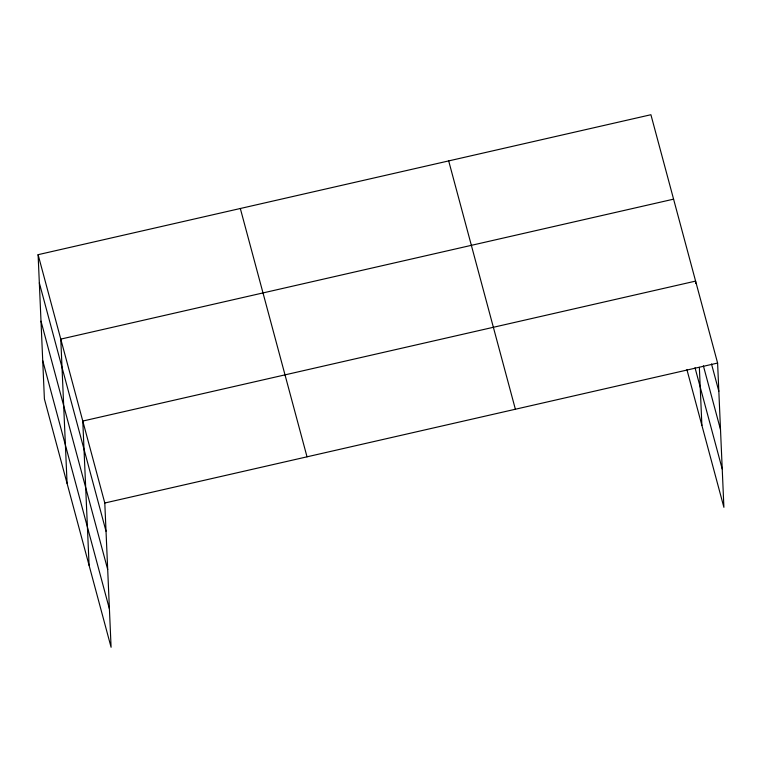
<?xml version="1.0" encoding="UTF-8"?>
<svg xmlns="http://www.w3.org/2000/svg" width="762" height="762" viewBox="0 0 762 762"><rect width="100%" height="100%" fill="white"/><g stroke="black" fill="none" stroke-linecap="round" stroke-linejoin="round"><path stroke-width="1.14" d="M38.1 254.679L104.794 503.006L111.09 647.271L44.396 398.945L38.1 254.679L650.91 114.729L717.604 363.055L723.9 507.321L686.914 369.608M673.579 199.158L60.779 339.109L67.075 483.375M104.794 503.006L717.604 363.055M711.498 363.95L718.833 391.268M703.383 365.827L720.509 429.568M695.02 367.732L722.224 469.03M448.685 160.906L515.379 409.242M240.325 208.493L307.019 456.819M39.329 282.892L106.023 531.219M41.005 321.193L107.699 569.519M42.729 360.645L109.423 608.981M695.696 283.454L695.592 281.102L82.782 421.053L89.087 565.328M699.354 367.351L701.888 425.377"/></g></svg>
